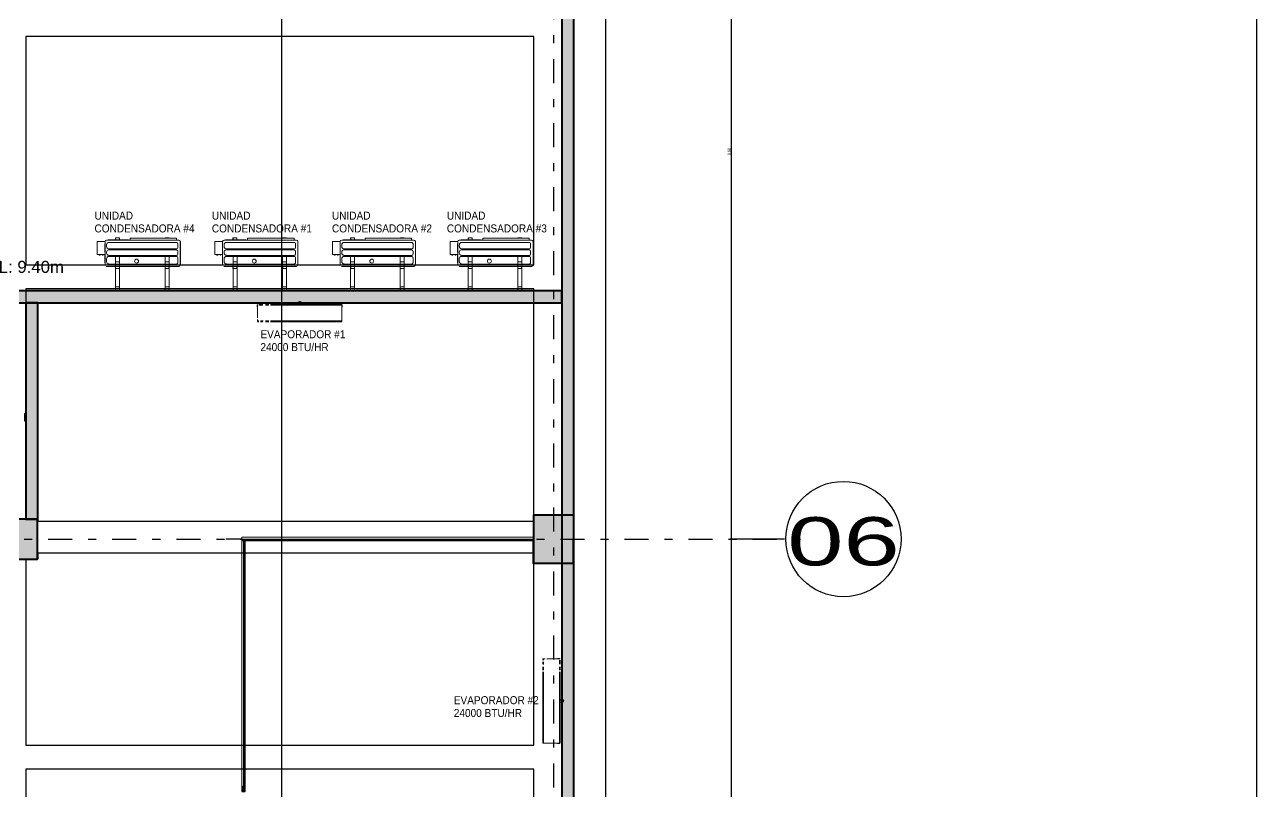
# Model space of a CAD drawing. Header units: millimetres. Extents: x 3781 to 4924, y 1639 to 1721.
# Drawn here: x 4257.45 to 4272.85, y 1655.38 to 1664.95 of the extents above; entities that cross this region are included whole.
import ezdxf

# ---------------------------------------------------------------- set-up
doc = ezdxf.new("R2010")
doc.units = ezdxf.units.MM
for name, pattern in [('CENTER', [0.7, 0.3, -0.2, 0, -0.2]), ('HIDDEN JT', [0.0016, 0.001, -0.0006]), ('HIDDEN2', [0.1875, 0.125, -0.0625]), ('LLUVIAS', [10, 4, -2, 4])]:
    doc.linetypes.add(name, pattern=pattern)
doc.layers.get('Defpoints').update_dxf_attribs({"color": 255})
for name, color, linetype in [('1amobla', 2, 'Continuous'), ('_ACHU3', 253, 'Continuous'), ('DIM', 2, 'Continuous'), ('E-P. MACIZA1', 2, 'HIDDEN2'), ('EJE-ESTRUCTURA', 1, 'CENTER'), ('F-2', 2, 'Continuous'), ('HACHTCOLUMNA', 250, 'Continuous'), ('JCA_COTAS', 1, 'Continuous'), ('JCA_HATCH 254', 252, 'Continuous'), ('JCA_TEXTO1', 2, 'Continuous'), ('JCA_TEXTO2', 3, 'Continuous')]:
    doc.layers.add(name, color=color, linetype=linetype)
for name, color, linetype, lineweight in [('A-DETL', 253, 'HIDDEN JT', 9), ('A-GENM', 253, 'Continuous', 18), ('Estructura', 6, 'Continuous', 40), ('M-EQPM', 14, 'Continuous', 18), ('M-EQPM-IDEN', 250, 'Continuous', 9), ('Muro', 4, 'Continuous', 40), ('Piso', 251, 'Continuous', 30), ('TEXTOS', 7, 'Continuous', 20), ('Vidrio', 2, 'Continuous', 30)]:
    doc.layers.add(name, color=color, linetype=linetype, lineweight=lineweight)
doc.layers.add('PDF_A - VENT', color=7, linetype='Continuous', true_color=0xffffff)
doc.layers.add('PDF_VENTANAS', color=7, linetype='Continuous', true_color=0xb9b9b9)
doc.styles.add('ROMANS', font='arial.ttf', dxfattribs={"width": 0.7})
doc.styles.add('SansSerif', font='sanss___.ttf', dxfattribs={"width": 0.9, "height": 0.18})
doc.styles.get("Standard").update_dxf_attribs({"font": 'arial.ttf'})
doc.styles.add('style2', font='arial.ttf', dxfattribs={"width": 1.5})
doc.dimstyles.new('1-10', dxfattribs={"dimscale": 10, "dimtxt": 0.0037, "dimasz": 0.001, "dimexe": 0.0018, "dimexo": 0.0018, "dimgap": 0.0005, "dimtad": 1, "dimzin": 4, "dimdsep": 46, "dimtxsty": 'ROMANS', "dimblk": 'ARCHTICK', "dimcen": 0.003, "dimdle": 0.0015, "dimclrd": 1, "dimclre": 1, "dimclrt": 4, "dimadec": 0, "dimazin": 0, "dimtfac": 1, "dimtix": 1, "dimtmove": 2, "dimatfit": 3, "dimldrblk": 'flecha', "dimfxl": 1, "dimtolj": 1, "dimtzin": 4, "dimarcsym": 0})

# ---------------------------------------------------------------- blocks, each defined once
blk = doc.blocks.new('_ArchTick')
at = {"color": 0, "linetype": 'ByBlock', "const_width": 0.15}
blk.add_lwpolyline([(-0.5, -0.5), (0.5, 0.5)], dxfattribs=at)
blk = doc.blocks.new('*D40')
at = {"layer": 'Defpoints', "color": 0, "transparency": 16777216}
for p in [(-46.702, -6693.999), (-47.386, -6703.674), (-46.702, -6703.674)]:
    blk.add_point(p, dxfattribs=at)
at = {"layer": 'JCA_COTAS', "color": 1, "lineweight": -2, "transparency": 16777216}
for p, q in [((-46.72, -6693.999), (-47.404, -6693.999)), ((-47.386, -6693.984), (-47.386, -6703.689)), ((-46.72, -6703.674), (-47.404, -6703.674))]:
    blk.add_line(p, q, dxfattribs=at)
at = {"layer": 'JCA_COTAS', "color": 1, "lineweight": -2, "transparency": 16777216, "xscale": 0.01, "yscale": 0.01, "zscale": 0.01}
for p, rotation in [((-47.386, -6693.999), 90), ((-47.386, -6703.674), 270)]:
    blk.add_blockref('_ArchTick', p, dxfattribs=dict(at, rotation=rotation))
at = {"layer": 'JCA_COTAS', "color": 4, "transparency": 16777216, "insert": (-47.41, -6698.836), "char_height": 0.037, "attachment_point": 5, "rotation": 90, "style": 'ROMANS'}
blk.add_mtext('\\A1;9.68', dxfattribs=at)
blk = doc.blocks.new('flecha')
at = {"layer": '_ACHU3', "linetype": 'Continuous', "lineweight": 0}
h = blk.add_hatch(color=255, dxfattribs=at)
h.dxf.hatch_style = 1
h.paths.add_polyline_path([(0, 0), (2.4, 0.4), (2.4, 0), (4, 0), (4, 0), (2.4, 0), (2.4, -0.4)])
at = {"layer": '_ACHU3', "linetype": 'Continuous', "lineweight": 0, "flags": 128}
blk.add_lwpolyline([(0, 0), (2.4, 0.4), (2.4, 0), (2.4, 0), (4, 0), (4, 0), (2.4, 0), (2.4, -0.4), (0, 0)], dxfattribs=at)
blk = doc.blocks.new('*D41')
at = {"layer": 'Defpoints', "color": 0, "transparency": 16777216}
for p in [(-46.702, -6703.674), (-47.386, -6711.699), (-46.702, -6711.699)]:
    blk.add_point(p, dxfattribs=at)
at = {"layer": 'JCA_COTAS', "color": 1, "lineweight": -2, "transparency": 16777216}
for p, q in [((-46.72, -6703.674), (-47.404, -6703.674)), ((-47.386, -6703.659), (-47.386, -6711.714)), ((-46.72, -6711.699), (-47.404, -6711.699))]:
    blk.add_line(p, q, dxfattribs=at)
at = {"layer": 'JCA_COTAS', "color": 1, "lineweight": -2, "transparency": 16777216, "xscale": 0.01, "yscale": 0.01, "zscale": 0.01}
for p, rotation in [((-47.386, -6703.674), 90), ((-47.386, -6711.699), 270)]:
    blk.add_blockref('_ArchTick', p, dxfattribs=dict(at, rotation=rotation))
at = {"layer": 'JCA_COTAS', "color": 4, "transparency": 16777216, "insert": (-47.41, -6707.686), "char_height": 0.037, "attachment_point": 5, "rotation": 90, "style": 'ROMANS'}
blk.add_mtext('\\A1;8.02', dxfattribs=at)
blk = doc.blocks.new('PIE AMIGO - PIE AMIGO-2313743-NIVEL 03')
at = {"layer": 'A-GENM'}
for p, q in [((-0.241, 0.025), (-0.312, 0.025)), ((-0.312, 0.025), (-0.312, -0.025)), ((-0.241, -0.025), (-0.241, 0.025)), ((-0.241, 0.025), (0.07, 0.025)), ((0.12, 0.025), (0.07, 0.025)), ((0.07, 0.025), (0.07, -0.025)), ((0.12, -0.025), (0.12, 0.025)), ((-0.312, -0.025), (-0.241, -0.025)), ((0.07, -0.025), (-0.241, -0.025)), ((0.07, -0.025), (0.12, -0.025))]:
    blk.add_line(p, q, dxfattribs=at)
blk = doc.blocks.new('USA_FJM_ODU_UB2_5ROOM_Ver_1_1 _048- 4TR_-JXH48J-AJ048 - 47000 BTU_ 208-230V_ AJ048BXJ5CH_AA-2300466-NIVEL 03')
at = {"layer": 'A-DETL'}
for p, q in [((0.496, 0.025), (0.495, 0.025)), ((0.495, 0.025), (0.502, 0.025)), ((0.502, 0.025), (0.501, 0.025)), ((0.531, 0.025), (0.532, 0.025)), ((0.532, 0.025), (0.534, 0.025)), ((0.534, 0.025), (0.534, 0.025)), ((0.534, 0.025), (0.534, 0.025)), ((0.534, 0.025), (0.534, 0.025)), ((0.534, 0.025), (0.534, 0.025)), ((0.543, 0.025), (0.543, 0.025)), ((0.543, 0.025), (0.543, 0.025)), ((0.543, 0.025), (0.543, 0.025)), ((0.543, 0.025), (0.543, 0.025)), ((0.544, 0.025), (0.544, 0.025)), ((0.545, 0.025), (0.545, 0.025)), ((0.545, 0.025), (0.545, 0.025))]:
    blk.add_line(p, q, dxfattribs=at)
at = {"layer": 'M-EQPM'}
for p, q in [((0.451, 0.165), (-0.451, 0.165)), ((-0.33, 0.165), (-0.33, 0.192)), ((-0.33, 0.192), (-0.328, 0.192)), ((-0.281, 0.192), (-0.328, 0.192)), ((-0.328, 0.192), (-0.328, 0.165)), ((-0.281, 0.165), (-0.281, 0.192)), ((-0.281, 0.192), (-0.28, 0.192)), ((-0.28, 0.192), (-0.28, 0.165)), ((0.29, 0.165), (0.29, 0.192)), ((0.29, 0.192), (0.291, 0.192)), ((0.338, 0.192), (0.291, 0.192)), ((0.291, 0.192), (0.291, 0.165)), ((0.338, 0.165), (0.338, 0.192)), ((0.338, 0.192), (0.34, 0.192)), ((0.34, 0.192), (0.34, 0.165)), ((-0.472, -0.146), (-0.472, 0.146)), ((-0.472, 0.146), (-0.47, 0.146)), ((-0.47, 0.146), (-0.47, -0.146)), ((-0.44, 0.119), (-0.44, 0.055)), ((-0.44, 0.011), (-0.44, -0.025)), ((0.422, 0.135), (-0.424, 0.135)), ((-0.424, 0.039), (0.423, 0.039)), ((0.423, 0.027), (-0.424, 0.027)), ((0.451, 0.068), (0.451, 0.106)), ((0.47, -0.146), (0.47, 0.135)), ((0.472, 0.118), (0.47, 0.118)), ((0.472, 0.117), (0.47, 0.117)), ((0.47, 0.014), (0.544, 0.014)), ((0.47, 0.014), (0.472, 0.014)), ((0.472, 0.115), (0.472, 0.118)), ((0.472, 0.118), (0.472, 0.097)), ((0.472, 0.117), (0.472, 0.115)), ((0.472, 0.097), (0.472, 0.034)), ((0.472, 0.034), (0.472, 0.014)), ((0.472, 0.014), (0.472, 0.017)), ((0.495, 0.025), (0.495, 0.014)), ((0.502, 0.014), (0.502, 0.025)), ((0.531, 0.025), (0.531, 0.014)), ((0.532, 0.025), (0.532, 0.014)), ((0.534, 0.025), (0.534, 0.014)), ((0.534, 0.025), (0.534, 0.014)), ((0.534, 0.025), (0.534, 0.025)), ((0.534, 0.025), (0.543, 0.025)), ((0.534, 0.025), (0.534, 0.025)), ((0.534, 0.025), (0.534, 0.025)), ((0.543, 0.014), (0.543, 0.025)), ((0.543, 0.014), (0.543, 0.025)), ((0.543, 0.025), (0.543, 0.025)), ((0.543, 0.025), (0.543, 0.025)), ((0.543, 0.025), (0.543, 0.025)), ((0.544, 0.014), (0.544, 0.025)), ((0.544, 0.014), (0.567, 0.014)), ((0.545, 0.014), (0.545, 0.025)), ((0.567, -0.146), (0.567, 0.014)), ((-0.472, -0.146), (-0.47, -0.146)), ((-0.44, -0.069), (-0.44, -0.119)), ((-0.424, -0.041), (0.423, -0.041)), ((0.421, -0.053), (-0.424, -0.053)), ((-0.424, -0.135), (0.421, -0.135)), ((0.451, -0.013), (0.451, -0.002)), ((0.451, -0.106), (0.451, -0.083)), ((0.472, -0.014), (0.47, -0.014)), ((0.47, -0.118), (0.472, -0.118)), ((0.544, -0.146), (0.47, -0.146)), ((0.472, -0.017), (0.472, -0.014)), ((0.472, -0.014), (0.472, -0.034)), ((0.472, -0.034), (0.472, -0.098)), ((0.472, -0.098), (0.472, -0.118)), ((0.472, -0.118), (0.472, -0.115)), ((0.567, -0.146), (0.544, -0.146)), ((-0.451, -0.165), (0.451, -0.165)), ((-0.423, -0.165), (-0.423, -0.189)), ((-0.414, -0.189), (-0.423, -0.189)), ((0.148, -0.189), (-0.414, -0.189)), ((-0.33, -0.192), (-0.33, -0.189)), ((-0.33, -0.192), (-0.328, -0.192)), ((-0.328, -0.189), (-0.328, -0.192)), ((-0.328, -0.192), (-0.281, -0.192)), ((-0.281, -0.192), (-0.281, -0.189)), ((-0.281, -0.192), (-0.28, -0.192)), ((-0.28, -0.189), (-0.28, -0.192)), ((0.157, -0.189), (0.148, -0.189)), ((0.157, -0.165), (0.157, -0.189)), ((0.178, -0.165), (0.178, -0.168)), ((0.198, -0.168), (0.178, -0.168)), ((0.178, -0.168), (0.181, -0.168)), ((0.2, -0.168), (0.198, -0.168)), ((0.2, -0.165), (0.2, -0.168)), ((0.2, -0.165), (0.2, -0.168)), ((0.205, -0.168), (0.2, -0.168)), ((0.2, -0.168), (0.204, -0.168)), ((0.205, -0.168), (0.2, -0.168)), ((0.205, -0.165), (0.205, -0.168)), ((0.215, -0.168), (0.205, -0.168)), ((0.221, -0.168), (0.215, -0.168)), ((0.217, -0.168), (0.215, -0.168)), ((0.215, -0.168), (0.221, -0.168)), ((0.217, -0.165), (0.217, -0.168)), ((0.222, -0.168), (0.217, -0.168)), ((0.219, -0.168), (0.222, -0.168)), ((0.224, -0.168), (0.219, -0.168)), ((0.221, -0.168), (0.221, -0.165)), ((0.221, -0.165), (0.221, -0.168)), ((0.222, -0.168), (0.222, -0.165)), ((0.222, -0.168), (0.222, -0.168)), ((0.224, -0.165), (0.224, -0.168)), ((0.232, -0.168), (0.224, -0.168)), ((0.232, -0.168), (0.232, -0.165)), ((0.243, -0.168), (0.232, -0.168)), ((0.243, -0.165), (0.243, -0.168)), ((0.251, -0.168), (0.243, -0.168)), ((0.251, -0.165), (0.251, -0.168)), ((0.255, -0.168), (0.251, -0.168)), ((0.255, -0.168), (0.255, -0.165)), ((0.266, -0.168), (0.255, -0.168)), ((0.266, -0.165), (0.266, -0.168)), ((0.27, -0.168), (0.266, -0.168)), ((0.27, -0.165), (0.27, -0.168)), ((0.274, -0.168), (0.27, -0.168)), ((0.274, -0.165), (0.274, -0.168)), ((0.286, -0.168), (0.274, -0.168)), ((0.286, -0.165), (0.286, -0.168)), ((0.29, -0.168), (0.286, -0.168)), ((0.29, -0.165), (0.29, -0.168)), ((0.29, -0.165), (0.29, -0.168)), ((0.295, -0.168), (0.29, -0.168)), ((0.29, -0.168), (0.294, -0.168)), ((0.295, -0.168), (0.29, -0.168)), ((0.29, -0.192), (0.29, -0.168)), ((0.29, -0.192), (0.291, -0.192)), ((0.291, -0.168), (0.291, -0.192)), ((0.291, -0.192), (0.338, -0.192)), ((0.295, -0.165), (0.295, -0.168)), ((0.305, -0.168), (0.295, -0.168)), ((0.311, -0.168), (0.305, -0.168)), ((0.307, -0.168), (0.305, -0.168)), ((0.305, -0.168), (0.311, -0.168)), ((0.307, -0.165), (0.307, -0.168)), ((0.312, -0.168), (0.307, -0.168)), ((0.309, -0.168), (0.312, -0.168)), ((0.316, -0.168), (0.309, -0.168)), ((0.311, -0.168), (0.311, -0.165)), ((0.311, -0.165), (0.311, -0.168)), ((0.312, -0.168), (0.312, -0.165)), ((0.312, -0.168), (0.312, -0.168)), ((0.316, -0.165), (0.316, -0.168)), ((0.324, -0.168), (0.316, -0.168)), ((0.324, -0.168), (0.324, -0.165)), ((0.324, -0.168), (0.33, -0.168)), ((0.331, -0.168), (0.324, -0.168)), ((0.331, -0.168), (0.324, -0.168)), ((0.331, -0.165), (0.331, -0.168)), ((0.339, -0.168), (0.331, -0.168)), ((0.338, -0.192), (0.338, -0.168)), ((0.338, -0.192), (0.34, -0.192)), ((0.339, -0.165), (0.339, -0.168)), ((0.343, -0.168), (0.339, -0.168)), ((0.34, -0.168), (0.34, -0.192)), ((0.343, -0.168), (0.343, -0.165)), ((0.352, -0.168), (0.343, -0.168)), ((0.352, -0.165), (0.352, -0.168)), ((0.361, -0.168), (0.352, -0.168)), ((0.361, -0.165), (0.361, -0.168)), ((0.367, -0.168), (0.361, -0.168)), ((0.367, -0.165), (0.367, -0.168)), ((0.375, -0.168), (0.367, -0.168)), ((0.371, -0.165), (0.371, -0.168)), ((0.371, -0.168), (0.375, -0.168)), ((0.375, -0.168), (0.371, -0.168)), ((0.375, -0.165), (0.375, -0.168)), ((0.389, -0.168), (0.375, -0.168)), ((0.395, -0.168), (0.389, -0.168)), ((0.389, -0.168), (0.394, -0.168)), ((0.394, -0.168), (0.389, -0.168)), ((0.394, -0.168), (0.394, -0.165)), ((0.394, -0.165), (0.394, -0.168)), ((0.394, -0.168), (0.394, -0.168)), ((0.394, -0.168), (0.394, -0.168)), ((0.395, -0.165), (0.395, -0.168)), ((0.398, -0.168), (0.395, -0.168)), ((0.432, -0.168), (0.398, -0.168)), ((0.431, -0.168), (0.432, -0.168)), ((0.432, -0.168), (0.432, -0.165))]:
    blk.add_line(p, q, dxfattribs=at)
for centre, radius, start, end in [((-0.451, 0.146), 0.0191, 90, 180), ((0.451, 0.146), 0.0191, 80.8178, 90), ((-0.424, 0.119), 0.0161, 90, 180), ((-0.424, 0.055), 0.0158, 180, 270), ((-0.424, 0.011), 0.0158, 90, 180), ((-0.424, 0.119), 0.0161, 135, 165), ((-0.424, 0.011), 0.0158, 105, 165), ((-0.424, 0.119), 0.0161, 90, 120), ((-0.424, 0.055), 0.0158, 240, 270), ((0.422, 0.106), 0.0284, 360, 90), ((0.423, 0.068), 0.0282, 270, 360), ((0.423, -0.002), 0.0282, 360, 90), ((-0.451, -0.146), 0.0191, 180, 270), ((-0.424, -0.025), 0.0158, 180, 270), ((-0.424, -0.069), 0.0161, 90, 180), ((-0.424, -0.069), 0.0161, 90, 180), ((-0.424, -0.119), 0.0161, 180, 270), ((-0.424, -0.025), 0.0158, 240, 270), ((-0.424, -0.119), 0.0161, 240, 270), ((0.421, -0.083), 0.0296, 0, 90), ((0.421, -0.106), 0.0296, 270, 360), ((0.423, -0.013), 0.0282, 270, 360), ((0.451, -0.146), 0.0191, 270, 360)]:
    blk.add_arc(centre, radius, start, end, dxfattribs=at)
blk = doc.blocks.new('USA_IDU_RAC_QMD3_231005_SALIDA ATRAS - 18_000BTU_ 208-230V_ AR18CSDABWKNCV-2213265-NIVEL 03')
at = {"layer": 'A-DETL'}
for p, q in [((80.134, -13.676), (80.084, -13.676)), ((80.084, -13.683), (80.134, -13.683)), ((80.209, -13.676), (80.165, -13.676)), ((80.165, -13.683), (80.209, -13.683)), ((80.065, -13.888), (80.065, -13.882)), ((80.083, -13.882), (80.065, -13.882)), ((80.065, -13.891), (80.083, -13.891)), ((80.136, -13.882), (80.103, -13.882)), ((80.103, -13.891), (80.134, -13.891)), ((80.209, -13.882), (80.165, -13.882)), ((80.165, -13.891), (80.209, -13.891))]:
    blk.add_line(p, q, dxfattribs=at)
for centre, major_axis, start_param, end_param in [((80.06, -13.688), (0, 0.00635), 0, 0.261799), ((80.06, -13.688), (0, 0.00635), 6.021386, 6.283185), ((80.065, -13.678), (0, 0.00226), 0, 0.2618), ((81.12, -13.678), (0, 0.00226), 0, 0.2618), ((81.125, -13.688), (0, 0.00635), 6.021386, 6.283185), ((81.125, -13.688), (0, 0.00635), 0, 0.2618), ((80.065, -13.696), (0, 0.498), 1.914621, 1.953968), ((80.065, -13.884), (0, 0.00661), 2.216568, 3.141593), ((81.12, -13.884), (0, 0.00661), 2.910337, 3.141593)]:
    blk.add_ellipse(centre, major_axis=major_axis, ratio=0.000003, start_param=start_param, end_param=end_param, dxfattribs=at)
at = {"layer": 'M-EQPM'}
for p, q in [((80.065, -13.681), (80.06, -13.681)), ((80.065, -13.684), (80.06, -13.684)), ((80.06, -13.69), (80.065, -13.69)), ((80.065, -13.692), (80.06, -13.692)), ((80.065, -13.683), (80.065, -13.676)), ((81.12, -13.676), (80.229, -13.676)), ((80.229, -13.683), (81.12, -13.683)), ((81.12, -13.676), (81.12, -13.683)), ((81.125, -13.681), (81.12, -13.681)), ((81.125, -13.684), (81.12, -13.684)), ((81.12, -13.69), (81.125, -13.69)), ((81.125, -13.692), (81.12, -13.692)), ((80.06, -13.71), (80.065, -13.71)), ((81.12, -13.71), (81.125, -13.71)), ((81.12, -13.882), (80.229, -13.882)), ((80.229, -13.891), (81.12, -13.891)), ((81.12, -13.882), (81.12, -13.888))]:
    blk.add_line(p, q, dxfattribs=at)
for centre, major_axis, start_param, end_param in [((80.06, -13.688), (0, 0.00635), 0, 2.617994), ((80.06, -13.688), (0, 0.00635), 5.497787, 6.283185), ((80.06, -13.687), (0, 0.00318), 0, 3.141593), ((80.06, -13.687), (0, 0.00318), 3.141593, 6.283185), ((80.06, -13.688), (0, 0.00635), 3.665192, 3.926991), ((80.06, -13.701), (0, 0.009), 0, 3.141593), ((80.06, -13.701), (0, 0.009), 5.759587, 6.283185), ((80.065, -13.678), (0, 0.00226), 0, 0.523601), ((80.065, -13.696), (0, 0.498), 1.544707, 1.872346), ((81.12, -13.678), (0, 0.00226), 0, 0.523599), ((81.12, -13.696), (0, 0.498), 1.544707, 1.953968), ((81.125, -13.688), (0, 0.00635), 5.497787, 6.283185), ((81.125, -13.688), (0, 0.00635), 0, 2.617994), ((81.125, -13.687), (0, 0.00318), 3.141593, 6.283185), ((81.125, -13.687), (0, 0.00318), 0, 3.141593), ((81.125, -13.701), (0, 0.009), 5.759587, 6.283185), ((81.125, -13.701), (0, 0.009), 0, 3.141593), ((81.125, -13.688), (0, 0.00635), 3.665192, 3.926991), ((80.06, -13.701), (0, 0.009), 3.141593, 3.665191), ((81.125, -13.701), (0, 0.009), 3.141593, 3.665191), ((81.12, -13.884), (0, 0.00661), 2.216568, 3.141593)]:
    blk.add_ellipse(centre, major_axis=major_axis, ratio=0.000003, start_param=start_param, end_param=end_param, dxfattribs=at)
blk = doc.blocks.new('estructura etapa 3')
at = {"layer": 'HACHTCOLUMNA'}
h = blk.add_hatch(color=256, dxfattribs=at)
h.paths.add_polyline_path([(-91.651, -6658.124), (-91.651, -6657.624), (-92.35, -6657.624), (-92.35, -6658.124)])
h.paths.add_polyline_path([(-49.354, -6658.124), (-49.354, -6657.624), (-50.055, -6657.624), (-50.055, -6658.124)])
h.paths.add_polyline_path([(-56.053, -6658.124), (-56.053, -6657.624), (-56.753, -6657.624), (-56.753, -6658.124)])
h.paths.add_polyline_path([(-76.45, -6659.124), (-76.95, -6659.124), (-76.95, -6657.624), (-76.45, -6657.624)])
h.paths.add_polyline_path([(-83.95, -6659.124), (-84.45, -6659.124), (-84.45, -6657.624), (-83.95, -6657.624)])
h.paths.add_polyline_path([(-60.452, -6659.124), (-60.952, -6659.124), (-60.952, -6657.624), (-60.452, -6657.624)])
h.paths.add_polyline_path([(-67.95, -6659.124), (-68.45, -6659.124), (-68.45, -6657.624), (-67.95, -6657.624)])
h.paths.add_polyline_path([(-91.85, -6668.199), (-91.851, -6667.599), (-92.35, -6667.599), (-92.349, -6668.199)])
h.paths.add_polyline_path([(-49.354, -6668.199), (-49.354, -6667.599), (-49.854, -6667.599), (-49.854, -6668.199)])
h.paths.add_polyline_path([(-56.154, -6668.149), (-56.154, -6667.649), (-56.854, -6667.649), (-56.854, -6668.149)])
h.paths.add_polyline_path([(-59.952, -6667.649), (-59.952, -6668.149), (-61.452, -6668.149), (-61.452, -6667.649)])
h.paths.add_polyline_path([(-75.95, -6667.649), (-75.95, -6668.149), (-77.45, -6668.149), (-77.45, -6667.649)])
h.paths.add_polyline_path([(-68.95, -6667.649), (-68.95, -6668.149), (-67.45, -6668.149), (-67.45, -6667.649)])
h.paths.add_polyline_path([(-84.95, -6667.649), (-84.95, -6668.149), (-83.45, -6668.149), (-83.45, -6667.649)])
h.paths.add_polyline_path([(-91.85, -6676.199), (-91.85, -6675.599), (-92.349, -6675.599), (-92.349, -6676.199)])
h.paths.add_polyline_path([(-49.354, -6676.199), (-49.354, -6675.599), (-49.854, -6675.599), (-49.854, -6676.199)])
h.paths.add_polyline_path([(-56.154, -6676.149), (-56.154, -6675.649), (-56.754, -6675.649), (-56.754, -6676.149)])
h.paths.add_polyline_path([(-59.952, -6675.649), (-59.952, -6676.149), (-61.452, -6676.149), (-61.452, -6675.649)])
h.paths.add_polyline_path([(-75.95, -6675.649), (-75.95, -6676.149), (-77.45, -6676.149), (-77.45, -6675.649)])
h.paths.add_polyline_path([(-68.95, -6675.649), (-68.95, -6676.149), (-67.45, -6676.149), (-67.45, -6675.649)])
h.paths.add_polyline_path([(-84.95, -6675.649), (-84.95, -6676.149), (-83.45, -6676.149), (-83.45, -6675.649)])
h.paths.add_polyline_path([(-91.847, -6686.299), (-91.851, -6685.699), (-92.35, -6685.699), (-92.346, -6686.299)])
h.paths.add_polyline_path([(-49.354, -6686.299), (-49.354, -6685.699), (-49.854, -6685.699), (-49.854, -6686.299)])
h.paths.add_polyline_path([(-56.154, -6686.249), (-56.154, -6685.749), (-56.754, -6685.749), (-56.754, -6686.249)])
h.paths.add_polyline_path([(-59.952, -6685.749), (-59.952, -6686.249), (-61.452, -6686.249), (-61.452, -6685.749)])
h.paths.add_polyline_path([(-75.95, -6685.749), (-75.95, -6686.249), (-77.45, -6686.249), (-77.45, -6685.749)])
h.paths.add_polyline_path([(-68.95, -6685.749), (-68.95, -6686.249), (-67.45, -6686.249), (-67.45, -6685.749)])
h.paths.add_polyline_path([(-84.95, -6685.749), (-84.95, -6686.249), (-83.45, -6686.249), (-83.45, -6685.749)])
h.paths.add_polyline_path([(-49.353, -6694.294), (-49.354, -6693.699), (-49.855, -6693.699), (-49.854, -6694.294)])
h.paths.add_polyline_path([(-56.054, -6694.249), (-56.054, -6693.749), (-56.753, -6693.749), (-56.753, -6694.249)])
h.paths.add_polyline_path([(-91.651, -6694.249), (-91.651, -6693.749), (-92.35, -6693.749), (-92.35, -6694.249)])
h.paths.add_polyline_path([(-59.952, -6693.749), (-59.952, -6694.249), (-61.452, -6694.249), (-61.452, -6693.749)])
h.paths.add_polyline_path([(-75.95, -6693.749), (-75.95, -6694.249), (-77.45, -6694.249), (-77.45, -6693.749)])
h.paths.add_polyline_path([(-68.95, -6693.749), (-68.95, -6694.249), (-67.45, -6694.249), (-67.45, -6693.749)])
h.paths.add_polyline_path([(-84.95, -6693.749), (-84.95, -6694.249), (-83.45, -6694.249), (-83.45, -6693.749)])
h.paths.add_polyline_path([(-49.358, -6703.974), (-49.353, -6703.374), (-49.854, -6703.374), (-49.859, -6703.974)])
h.paths.add_polyline_path([(-56.054, -6703.924), (-56.054, -6703.424), (-56.753, -6703.424), (-56.753, -6703.924)])
h.paths.add_polyline_path([(-67.95, -6704.924), (-67.95, -6703.424), (-68.45, -6703.424), (-68.45, -6704.924)])
h.paths.add_polyline_path([(-91.651, -6703.924), (-91.651, -6703.424), (-92.35, -6703.424), (-92.35, -6703.924)])
h.paths.add_polyline_path([(-61.847, -6703.424), (-60.347, -6703.424), (-60.347, -6703.924), (-61.847, -6703.924)])
h.paths.add_polyline_path([(-83.95, -6704.924), (-83.95, -6703.424), (-84.45, -6703.424), (-84.45, -6704.924)])
h.paths.add_polyline_path([(-76.45, -6704.924), (-76.45, -6703.424), (-76.95, -6703.424), (-76.95, -6704.924)])
h.paths.add_polyline_path([(-49.354, -6711.949), (-49.354, -6711.449), (-50.054, -6711.449), (-50.054, -6711.949)])
h.paths.add_polyline_path([(-55.954, -6711.949), (-55.954, -6711.449), (-56.654, -6711.449), (-56.654, -6711.949)])
h.paths.add_polyline_path([(-91.65, -6711.949), (-91.65, -6711.449), (-92.35, -6711.449), (-92.35, -6711.949)])
h.paths.add_polyline_path([(-60.952, -6711.949), (-60.952, -6709.549), (-60.452, -6709.549), (-60.452, -6711.949)])
h.paths.add_polyline_path([(-68.45, -6709.549), (-68.45, -6711.949), (-67.95, -6711.949), (-67.95, -6709.549)])
h.paths.add_polyline_path([(-76.95, -6709.549), (-76.95, -6711.949), (-76.45, -6711.949), (-76.45, -6709.549)])
h.paths.add_polyline_path([(-83.95, -6709.549), (-83.95, -6711.949), (-84.45, -6711.949), (-84.45, -6709.549)])
at = {"layer": 'EJE-ESTRUCTURA'}
for p, q in [((-49.604, -6655.279), (-49.604, -6714.839)), ((-93.52, -6703.674), (-46.502, -6703.674))]:
    blk.add_line(p, q, dxfattribs=at)
at = {"layer": 'Estructura'}
for points in [[(-49.358, -6703.974), (-49.353, -6703.374), (-49.854, -6703.374), (-49.859, -6703.974)], [(-56.054, -6703.924), (-56.054, -6703.424), (-56.753, -6703.424), (-56.753, -6703.924)]]:
    blk.add_lwpolyline(points, close=True, dxfattribs=at)
at = {"layer": 'JCA_TEXTO1', "linetype": 'Continuous'}
blk.add_circle((-45.982, -6703.674), 0.72, dxfattribs=at)
at = {"layer": 'JCA_TEXTO2', "style": 'style2', "width": 1.5}
blk.add_text('06', height=0.6031, rotation=0.0293, dxfattribs=at).set_placement((-46.684, -6704.004))
at = {"layer": 'JCA_COTAS'}
for base, p1, p2, picture, middle in [((-47.38635, -6703.67384), (-46.70152, -6693.99883), (-46.70152, -6703.67384), '*D40', (-47.41024, -6698.83633)), ((-47.38635, -6711.69883), (-46.70152, -6703.67384), (-46.70152, -6711.69883), '*D41', (-47.41024, -6707.68633))]:
    dim = blk.add_linear_dim(base=base, p1=p1, p2=p2, angle=90, dimstyle='1-10', dxfattribs=at)
    dim.commit()
    dim.dimension.update_dxf_attribs({"geometry": picture, "text_midpoint": middle})

msp = doc.modelspace()

# ---------------------------------------------------------------- hatches: boundary and pattern name
at = {"layer": 'JCA_HATCH 254', "linetype": 'Continuous', "ltscale": 0.3, "true_color": 0x636466, "transparency": 33554687}
h = msp.add_hatch(color=251, dxfattribs=at)
h.dxf.hatch_style = 1
h.paths.add_polyline_path([(4264.315, 1704.478), (4264.165, 1704.478), (4264.165, 1650.753), (4264.315, 1650.753)])
h = msp.add_hatch(color=251, dxfattribs=at)
h.dxf.hatch_style = 1
h.paths.add_polyline_path([(4264.165, 1661.628), (4242.879, 1661.629), (4242.879, 1661.479), (4264.165, 1661.478)])
h = msp.add_hatch(color=251, dxfattribs=at)
h.dxf.hatch_style = 1
h.paths.add_polyline_path([(4257.465, 1661.477), (4257.465, 1658.778), (4257.615, 1658.778), (4257.615, 1661.477)])

# ---------------------------------------------------------------- linework, layer by layer
at = {"layer": '1amobla', "color": 7, "linetype": 'Continuous', "ltscale": 0.3, "true_color": 0xffffff}
for p, q in [((4260.664, 1697.848), (4260.664, 1646.417)), ((4257.615, 1661.477), (4264.165, 1661.477)), ((4260.87, 1661.477), (4260.91, 1661.477)), ((4260.165, 1658.528), (4259.965, 1658.528)), ((4264.165, 1656.526), (4264.165, 1656.486))]:
    msp.add_line(p, q, dxfattribs=at)
msp.add_lwpolyline([(4214.399, 1712.387), (4272.847, 1712.387), (4272.847, 1639.402), (4214.399, 1639.402)], close=True, dxfattribs=at)
msp.add_lwpolyline([(4256.165, 1659.974), (4256.565, 1659.974), (4256.565, 1660.124), (4254.775, 1660.124), (4254.775, 1661.477), (4257.465, 1661.477), (4257.465, 1658.778), (4256.916, 1658.778), (4256.916, 1658.278), (4257.615, 1658.278), (4257.615, 1661.477), (4264.165, 1661.477), (4264.166, 1658.828), (4263.814, 1658.828), (4263.815, 1658.228), (4264.165, 1658.228), (4264.165, 1650.753), (4262.574, 1650.753), (4262.574, 1651.126), (4262.424, 1651.126)], dxfattribs=at)
at = {"layer": 'DIM'}
for centre in [(4260.89, 1661.477), (4264.165, 1656.506)]:
    msp.add_circle(centre, 0.02, dxfattribs=at)
at = {"layer": 'E-P. MACIZA1', "color": 7, "linetype": 'LLUVIAS', "ltscale": 3, "true_color": 0xffffff}
msp.add_lwpolyline([(4257.465, 1664.803), (4257.465, 1661.953), (4263.815, 1661.953), (4263.815, 1664.803), (4257.465, 1664.803), (4257.465, 1664.803)], dxfattribs=at)
for points in [[(4263.815, 1658.753), (4263.815, 1658.778), (4263.815, 1658.828), (4263.815, 1661.653), (4257.465, 1661.653), (4257.465, 1658.778), (4257.615, 1658.778), (4257.615, 1658.753)], [(4263.815, 1655.953), (4263.815, 1658.228), (4263.815, 1658.353), (4263.815, 1658.353), (4257.615, 1658.353), (4257.615, 1658.278), (4257.465, 1658.278), (4257.465, 1655.953)], [(4257.465, 1653.353), (4263.815, 1653.353), (4263.815, 1655.653), (4257.465, 1655.653)]]:
    msp.add_lwpolyline(points, close=True, dxfattribs=at)
at = {"layer": 'F-2'}
msp.add_lwpolyline([(4257.465, 1660.092), (4257.452, 1660.092), (4257.452, 1660.005), (4257.465, 1660.005)], dxfattribs=at)
at = {"layer": 'M-EQPM-IDEN'}
for centre in [(4258.851, 1661.999), (4260.321, 1661.999), (4261.791, 1661.999), (4263.261, 1661.999)]:
    msp.add_circle(centre, 0.025, dxfattribs=at)
at = {"layer": 'Muro'}
for points in [[(4264.315, 1704.478), (4264.165, 1704.478), (4264.165, 1650.753), (4264.315, 1650.753)], [(4264.165, 1661.628), (4242.879, 1661.629), (4242.879, 1661.479), (4264.165, 1661.478)], [(4257.465, 1661.477), (4257.465, 1658.778), (4257.615, 1658.778), (4257.615, 1661.477)]]:
    msp.add_lwpolyline(points, close=True, dxfattribs=at)
at = {"layer": 'PDF_A - VENT', "color": 8, "linetype": 'Continuous', "lineweight": 0, "true_color": 0x7f7f7f}
for points in [[(4263.812, 1658.506), (4263.812, 1658.55), (4260.165, 1658.55), (4260.165, 1658.506)], [(4260.208, 1658.506), (4260.165, 1658.506), (4260.165, 1655.377), (4260.208, 1655.377)]]:
    msp.add_lwpolyline(points, close=True, dxfattribs=at)
at = {"layer": 'PDF_A - VENT', "color": 253, "linetype": 'Continuous', "lineweight": 5, "true_color": 0xa7a7a7}
for points in [[(4260.184, 1655.435), (4260.184, 1655.435)], [(4260.203, 1655.435), (4260.203, 1655.435)]]:
    msp.add_lwpolyline(points, dxfattribs=at)
for points in [[(4260.186, 1655.432, 0.054234), (4260.184, 1655.434, -0.182414), (4260.191, 1655.43, -0.182414), (4260.199, 1655.433, 0.054234), (4260.196, 1655.432)], [(4260.184, 1655.43, 0.182414), (4260.191, 1655.434, 0.182414), (4260.198, 1655.43)]]:
    msp.add_lwpolyline(points, format="xyb", dxfattribs=at)
msp.add_lwpolyline([(4260.193, 1655.481), (4260.193, 1655.476), (4260.193, 1655.471), (4260.193, 1655.476)], close=True, dxfattribs=at)
for centre, start, end in [((4260.177, 1655.451), 292.1524, 304.5697), ((4260.205, 1655.451), 235.4303, 247.8476)]:
    msp.add_arc(centre, 0.0167, start, end, dxfattribs=at)
at = {"layer": 'PDF_A - VENT', "color": 4, "linetype": 'Continuous', "transparency": 33554559}
for points in [[(4260.193, 1655.42), (4260.193, 1657.779), (4260.193, 1657.779)], [(4260.193, 1657.779), (4260.193, 1657.779), (4260.193, 1655.42)]]:
    msp.add_solid(points, dxfattribs=at)
at = {"layer": 'PDF_A - VENT', "linetype": 'Continuous', "transparency": 33554559}
for points in [[(4260.165, 1655.425), (4260.184, 1655.425), (4260.169, 1655.43)], [(4260.165, 1655.415), (4260.198, 1655.415), (4260.165, 1655.42)], [(4260.198, 1655.415), (4260.165, 1655.42), (4260.198, 1655.42)], [(4260.165, 1655.41), (4260.208, 1655.41), (4260.165, 1655.415)], [(4260.208, 1655.41), (4260.165, 1655.415), (4260.208, 1655.415)], [(4260.169, 1655.43), (4260.184, 1655.43), (4260.179, 1655.439)], [(4260.184, 1655.425), (4260.169, 1655.43), (4260.184, 1655.43)], [(4260.184, 1655.43), (4260.169, 1655.43), (4260.189, 1655.43)], [(4260.169, 1655.42), (4260.184, 1655.42), (4260.174, 1655.425)], [(4260.193, 1655.42), (4260.169, 1655.42), (4260.169, 1655.42)], [(4260.169, 1655.42), (4260.169, 1655.42), (4260.193, 1655.42)], [(4260.184, 1655.42), (4260.174, 1655.425), (4260.184, 1655.425)], [(4260.184, 1655.43), (4260.179, 1655.439), (4260.184, 1655.439)], [(4260.189, 1655.439), (4260.179, 1655.439), (4260.184, 1655.439)], [(4260.189, 1655.439), (4260.184, 1655.439), (4260.184, 1655.439)], [(4260.184, 1655.439), (4260.184, 1655.439), (4260.189, 1655.439)], [(4260.189, 1655.439), (4260.184, 1655.439), (4260.184, 1655.439)], [(4260.184, 1655.439), (4260.184, 1655.439), (4260.189, 1655.439)], [(4260.189, 1655.435), (4260.189, 1655.43), (4260.184, 1655.43)], [(4260.189, 1655.43), (4260.184, 1655.43), (4260.184, 1655.43)], [(4260.184, 1655.43), (4260.184, 1655.43), (4260.189, 1655.43)], [(4260.189, 1655.435), (4260.189, 1655.435), (4260.189, 1655.43)], [(4260.198, 1655.439), (4260.203, 1655.439), (4260.203, 1655.439)], [(4260.203, 1655.439), (4260.198, 1655.439), (4260.198, 1655.439)], [(4260.198, 1655.439), (4260.198, 1655.439), (4260.203, 1655.439)], [(4260.203, 1655.439), (4260.208, 1655.439), (4260.198, 1655.439)], [(4260.198, 1655.435), (4260.198, 1655.435), (4260.203, 1655.43)], [(4260.198, 1655.435), (4260.203, 1655.43), (4260.198, 1655.43)], [(4260.203, 1655.43), (4260.198, 1655.43), (4260.198, 1655.43)], [(4260.198, 1655.43), (4260.198, 1655.43), (4260.208, 1655.43)], [(4260.198, 1655.43), (4260.208, 1655.43), (4260.203, 1655.43)], [(4260.203, 1655.43), (4260.208, 1655.43), (4260.203, 1655.439)], [(4260.208, 1655.43), (4260.203, 1655.439), (4260.208, 1655.439)], [(4260.203, 1655.439), (4260.203, 1655.439), (4260.208, 1655.439)], [(4260.203, 1655.415), (4260.208, 1655.415), (4260.203, 1655.43)], [(4260.208, 1655.415), (4260.203, 1655.43), (4260.208, 1655.43)], [(4260.165, 1655.377), (4260.208, 1655.377), (4260.165, 1655.41)], [(4260.208, 1655.377), (4260.165, 1655.41), (4260.208, 1655.41)], [(4260.203, 1655.41), (4260.169, 1655.41), (4260.169, 1655.41)], [(4260.169, 1655.41), (4260.169, 1655.41), (4260.203, 1655.41)]]:
    msp.add_solid(points, dxfattribs=at)
at = {"layer": 'PDF_VENTANAS', "linetype": 'Continuous', "lineweight": 25}
for points in [[(4263.812, 1658.521), (4260.165, 1658.521), (4263.812, 1658.521)], [(4260.193, 1658.506), (4260.193, 1655.42), (4260.193, 1658.506)]]:
    msp.add_lwpolyline(points, dxfattribs=at)
for points in [[(4260.169, 1655.42), (4260.165, 1655.42), (4260.165, 1655.41), (4260.169, 1655.41), (4260.165, 1655.41), (4260.165, 1655.377), (4260.208, 1655.377), (4260.208, 1655.41), (4260.203, 1655.41), (4260.208, 1655.41), (4260.208, 1655.439), (4260.203, 1655.439), (4260.198, 1655.439), (4260.203, 1655.439), (4260.203, 1655.43), (4260.198, 1655.435), (4260.198, 1655.43), (4260.203, 1655.43), (4260.203, 1655.415), (4260.198, 1655.415), (4260.198, 1655.42), (4260.193, 1655.42), (4260.184, 1655.42), (4260.184, 1655.43), (4260.189, 1655.43), (4260.189, 1655.435), (4260.184, 1655.43), (4260.184, 1655.439), (4260.189, 1655.439), (4260.184, 1655.439), (4260.179, 1655.439), (4260.165, 1655.425), (4260.174, 1655.425)], [(4260.193, 1655.42), (4260.193, 1655.415), (4260.169, 1655.415), (4260.174, 1655.415), (4260.174, 1655.42), (4260.179, 1655.425), (4260.169, 1655.425), (4260.179, 1655.439), (4260.179, 1655.42)], [(4260.169, 1655.382), (4260.203, 1655.382), (4260.203, 1655.406), (4260.198, 1655.406), (4260.198, 1655.41), (4260.169, 1655.41), (4260.169, 1655.406)]]:
    msp.add_lwpolyline(points, close=True, dxfattribs=at)
at = {"layer": 'Piso'}
msp.add_line((4264.715, 1650.57), (4264.715, 1668.889, -41.255), dxfattribs=at)

# ---------------------------------------------------------------- block references
at = {"layer": 'A-DETL'}
for name, p, rotation in [('USA_FJM_ODU_UB2_5ROOM_Ver_1_1 _048- 4TR_-JXH48J-AJ048 - 47000 BTU_ 208-230V_ AJ048BXJ5CH_AA-2300466-NIVEL 03', (4258.927, 1662.098), 180), ('USA_FJM_ODU_UB2_5ROOM_Ver_1_1 _048- 4TR_-JXH48J-AJ048 - 47000 BTU_ 208-230V_ AJ048BXJ5CH_AA-2300466-NIVEL 03', (4260.396, 1662.098), 180), ('USA_FJM_ODU_UB2_5ROOM_Ver_1_1 _048- 4TR_-JXH48J-AJ048 - 47000 BTU_ 208-230V_ AJ048BXJ5CH_AA-2300466-NIVEL 03', (4261.866, 1662.098), 180), ('USA_FJM_ODU_UB2_5ROOM_Ver_1_1 _048- 4TR_-JXH48J-AJ048 - 47000 BTU_ 208-230V_ AJ048BXJ5CH_AA-2300466-NIVEL 03', (4263.336, 1662.098), 180), ('USA_IDU_RAC_QMD3_231005_SALIDA ATRAS - 18_000BTU_ 208-230V_ AR18CSDABWKNCV-2213265-NIVEL 03', (4277.821, 1737.098), 270)]:
    msp.add_blockref(name, p, dxfattribs=dict(at, rotation=rotation))
msp.add_blockref('USA_IDU_RAC_QMD3_231005_SALIDA ATRAS - 18_000BTU_ 208-230V_ AR18CSDABWKNCV-2213265-NIVEL 03', (4180.297, 1675.134), dxfattribs=at)
at = {"layer": 'A-GENM', "rotation": 269.9999999999998}
for p in [(4258.612, 1661.748), (4259.232, 1661.748), (4260.082, 1661.748), (4260.701, 1661.748), (4261.551, 1661.748), (4262.171, 1661.748), (4263.021, 1661.748), (4263.641, 1661.748)]:
    msp.add_blockref('PIE AMIGO - PIE AMIGO-2313743-NIVEL 03', p, dxfattribs=at)
at = {"layer": 'Vidrio'}
msp.add_blockref('estructura etapa 3', (4313.668, 8362.202), dxfattribs=at)

# ---------------------------------------------------------------- texts
at = {"layer": 'M-EQPM-IDEN', "color": 7, "char_height": 0.1, "width": 2.2329, "attachment_point": 4, "line_spacing_factor": 0.958818, "style": 'SansSerif'}
for s, insert in [('\\pxt6.35,12.7,19.05,25.4,31.75,38.1,44.45,50.8,57.15,63.5,69.85,76.2,82.55,88.9,95.25,101.6,107.95,114.3,120.65,127,133.35,139.7,146.05,152.4,158.75,165.1,171.45,177.8,184.15,190.5,196.85,203.2;UNIDAD\\PCONDENSADORA #4', (4258.325, 1662.487)), ('\\pxt6.35,12.7,19.05,25.4,31.75,38.1,44.45,50.8,57.15,63.5,69.85,76.2,82.55,88.9,95.25,101.6,107.95,114.3,120.65,127,133.35,139.7,146.05,152.4,158.75,165.1,171.45,177.8,184.15,190.5,196.85,203.2;UNIDAD\\PCONDENSADORA #1', (4259.792, 1662.487)), ('\\pxt6.35,12.7,19.05,25.4,31.75,38.1,44.45,50.8,57.15,63.5,69.85,76.2,82.55,88.9,95.25,101.6,107.95,114.3,120.65,127,133.35,139.7,146.05,152.4,158.75,165.1,171.45,177.8,184.15,190.5,196.85,203.2;UNIDAD\\PCONDENSADORA #2', (4261.293, 1662.487)), ('\\pxt6.35,12.7,19.05,25.4,31.75,38.1,44.45,50.8,57.15,63.5,69.85,76.2,82.55,88.9,95.25,101.6,107.95,114.3,120.65,127,133.35,139.7,146.05,152.4,158.75,165.1,171.45,177.8,184.15,190.5,196.85,203.2;UNIDAD\\PCONDENSADORA #3', (4262.729, 1662.487)), ('\\pxt6.35,12.7,19.05,25.4,31.75,38.1,44.45,50.8,57.15,63.5,69.85,76.2,82.55,88.9,95.25,101.6,107.95,114.3,120.65,127,133.35,139.7,146.05,152.4,158.75,165.1,171.45,177.8,184.15,190.5,196.85,203.2;EVAPORADOR #1\\P24000 BTU/HR', (4260.399, 1661.005)), ('\\pxt6.35,12.7,19.05,25.4,31.75,38.1,44.45,50.8,57.15,63.5,69.85,76.2,82.55,88.9,95.25,101.6,107.95,114.3,120.65,127,133.35,139.7,146.05,152.4,158.75,165.1,171.45,177.8,184.15,190.5,196.85,203.2;EVAPORADOR #2\\P24000 BTU/HR', (4262.816, 1656.435))]:
    msp.add_mtext(s, dxfattribs=dict(at, insert=insert))
at = {"layer": 'TEXTOS'}
msp.add_text('L: 9.40m', height=0.15, rotation=359.9331, dxfattribs=at).set_placement((4257.128, 1661.853))

doc.saveas('drawing.dxf')
